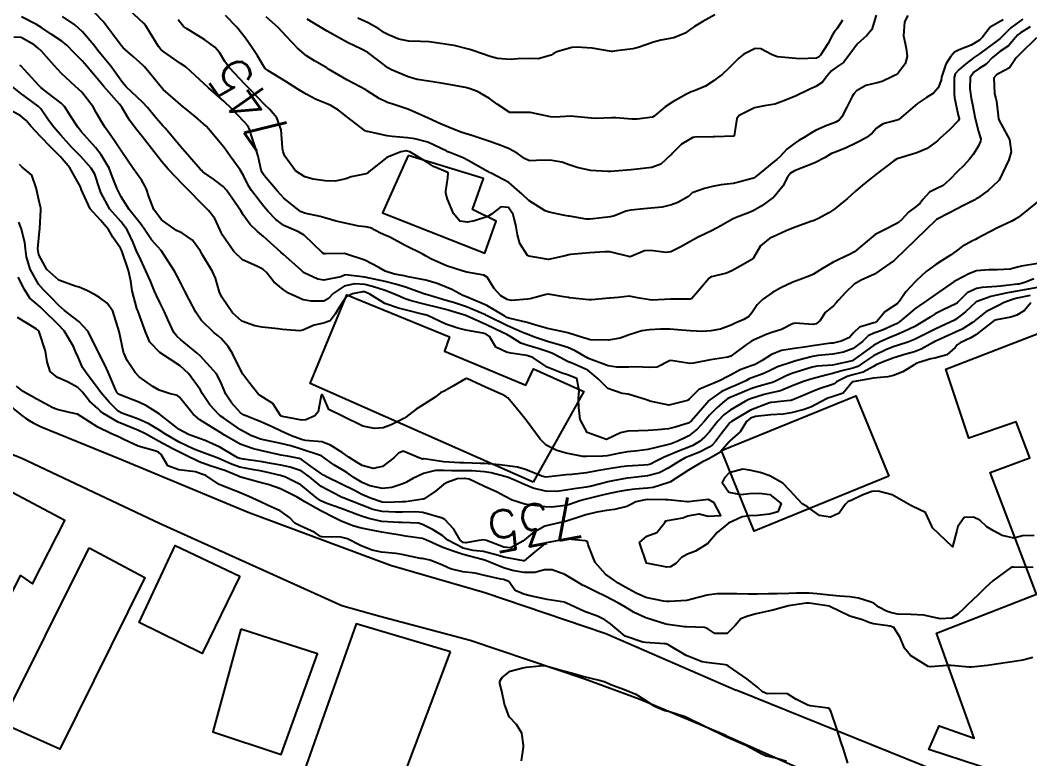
# Model space of a CAD drawing. Header units: metres. Extents: x 318500 to 325275, y 7408834 to 7428799.
# Drawn here: x 323773.1 to 323872.1, y 7420690.7 to 7420763.1 of the extents above; entities that cross this region are included whole.
import ezdxf
from ezdxf.enums import TextEntityAlignment as Align

# ---------------------------------------------------------------- set-up
doc = ezdxf.new("R2010")
doc.units = ezdxf.units.M
doc.header["$MEASUREMENT"] = 0
for name, color, linetype in [('Cotas', 45, 'Continuous'), ('Curvas de Nivel 1m', 11, 'Continuous'), ('Curvas de Nivel 5m', 15, 'Continuous'), ('Edificações', 30, 'Continuous'), ('Vias Primárias', 230, 'Continuous'), ('Vias Secundárias', 230, 'Continuous')]:
    doc.layers.add(name, color=color, linetype=linetype)
doc.styles.add('Style-STANDARD', font='STANDARD.shx')

msp = doc.modelspace()

# ---------------------------------------------------------------- linework, layer by layer
at = {"layer": 'Curvas de Nivel 1m', "flags": 128}
for points, elevation in [([(323872.159, 7420762.443), (323871.217, 7420761.84), (323870.947, 7420761.66), (323870.718, 7420761.395), (323870.028, 7420760.575), (323869.196, 7420760.005), (323868.459, 7420759.421), (323867.832, 7420758.779), (323867.174, 7420758.344), (323866.632, 7420757.984), (323866.287, 7420757.453), (323866.241, 7420756.356), (323866.377, 7420755.451), (323866.489, 7420754.815), (323866.764, 7420753.445), (323867.091, 7420752.182), (323867.306, 7420751.437), (323867.303, 7420751.211), (323867.069, 7420750.694), (323866.579, 7420749.925), (323866.207, 7420749.448), (323865.647, 7420748.851), (323865.038, 7420748.246), (323864.283, 7420747.471), (323863.612, 7420746.89), (323863.016, 7420746.589), (323862.285, 7420746.226), (323861.644, 7420745.51), (323861.361, 7420745.148), (323860.989, 7420744.812), (323860.237, 7420744.272), (323859.567, 7420743.534), (323859.247, 7420743.258), (323858.965, 7420743.088), (323858.006, 7420742.6), (323856.955, 7420742.075), (323856.377, 7420741.579), (323854.932, 7420740.387), (323854.427, 7420740.106), (323853.387, 7420739.615), (323853.068, 7420739.468), (323852.917, 7420739.396), (323851.797, 7420738.747), (323850.898, 7420738.185), (323850.537, 7420738.014), (323849.592, 7420737.669), (323848.887, 7420737.395), (323847.717, 7420736.857), (323846.877, 7420736.389), (323845.9, 7420735.715), (323845.39, 7420735.194), (323844.85, 7420734.38), (323844.555, 7420734.024), (323844.059, 7420733.742), (323843.214, 7420733.375), (323842.831, 7420733.186), (323841.795, 7420732.8), (323840.823, 7420732.622), (323840.039, 7420732.574), (323838.822, 7420732.616), (323837.96, 7420732.685), (323836.824, 7420732.784), (323835.883, 7420732.791), (323834.823, 7420732.726), (323834.075, 7420732.618), (323832.815, 7420732.229), (323832.574, 7420732.133), (323831.943, 7420731.903), (323830.808, 7420731.714), (323828.995, 7420731.751), (323828.809, 7420731.802), (323828.706, 7420731.838), (323828.35, 7420731.947), (323826.817, 7420732.429), (323826.223, 7420732.575), (323824.823, 7420732.863), (323823.66, 7420733.179), (323822.831, 7420733.433), (323821.01, 7420733.875), (323820.838, 7420733.939), (323820.632, 7420734.053), (323818.855, 7420735.11), (323817.082, 7420735.882), (323816.868, 7420735.954), (323816.496, 7420736.106), (323815.425, 7420736.671), (323814.878, 7420736.913), (323814.003, 7420737.265), (323812.884, 7420737.603), (323811.14, 7420737.925), (323810.888, 7420737.995), (323810.739, 7420738.033), (323809.81, 7420738.196), (323808.894, 7420738.487), (323808.278, 7420738.841), (323806.91, 7420739.562), (323804.984, 7420740.194), (323804.919, 7420740.202), (323803.041, 7420740.166), (323802.918, 7420740.187), (323802.741, 7420740.293), (323800.945, 7420741.995), (323800.396, 7420742.326), (323798.956, 7420742.966), (323798.153, 7420743.543), (323797.366, 7420744.364), (323796.977, 7420744.832), (323795.772, 7420746.388), (323795.474, 7420746.86), (323795.014, 7420747.798), (323794.665, 7420748.404), (323793.699, 7420749.755), (323793.225, 7420750.418), (323793.053, 7420750.647), (323791.566, 7420752.443), (323791.333, 7420752.697), (323791.085, 7420752.933), (323790.265, 7420753.636), (323789.197, 7420754.479), (323789.101, 7420754.56), (323788.589, 7420755.004), (323787.127, 7420756.298), (323786.932, 7420756.503), (323785.917, 7420757.75), (323785.271, 7420758.528), (323785.216, 7420758.585), (323785.161, 7420758.637), (323784.162, 7420759.537), (323783.178, 7420760.379), (323783.009, 7420760.562), (323782.495, 7420761.263), (323781.533, 7420762.577), (323781.216, 7420762.949), (323779.649, 7420764.604)], 743), ([(323871.442, 7420763.182), (323871.235, 7420763.04), (323870.275, 7420762.348), (323869.344, 7420761.409), (323869.278, 7420761.341), (323869.209, 7420761.287), (323868.696, 7420760.908), (323867.194, 7420759.793), (323866.703, 7420759.447), (323865.843, 7420758.797), (323865.171, 7420758.22), (323864.806, 7420757.833), (323864.704, 7420757.475), (323864.714, 7420755.897), (323864.745, 7420755.474), (323865.113, 7420753.779), (323865.175, 7420753.534), (323865.191, 7420753.469), (323865.193, 7420753.385), (323865.106, 7420753.227), (323864.248, 7420752.323), (323863.291, 7420751.488), (323863.187, 7420751.38), (323863.077, 7420751.259), (323862.054, 7420750.516), (323861.058, 7420750.079), (323860.635, 7420749.945), (323859.216, 7420749.538), (323859.089, 7420749.5), (323859.049, 7420749.474), (323858.795, 7420749.291), (323857.034, 7420747.971), (323856.517, 7420747.578), (323855.698, 7420746.912), (323855.01, 7420746.276), (323854.65, 7420745.959), (323854.232, 7420745.608), (323853.562, 7420745.043), (323852.985, 7420744.591), (323852.396, 7420744.212), (323851.388, 7420743.644), (323850.968, 7420743.455), (323850.66, 7420743.347), (323848.961, 7420742.741), (323848.224, 7420742.42), (323846.952, 7420741.852), (323846.632, 7420741.705), (323845.707, 7420740.95), (323844.979, 7420739.729), (323844.955, 7420739.694), (323844.919, 7420739.66), (323843.698, 7420738.958), (323842.901, 7420738.509), (323842.373, 7420738.29), (323840.892, 7420737.927), (323840.792, 7420737.881), (323840.677, 7420737.783), (323839.583, 7420736.505), (323838.983, 7420735.808), (323838.921, 7420735.758), (323838.869, 7420735.747), (323836.962, 7420735.746), (323836.869, 7420735.743), (323835.081, 7420735.643), (323834.867, 7420735.656), (323833.638, 7420735.878), (323832.993, 7420736.01), (323832.871, 7420736.015), (323831.749, 7420735.907), (323830.963, 7420735.824), (323830.868, 7420735.818), (323829.138, 7420735.665), (323828.866, 7420735.668), (323826.963, 7420735.875), (323826.869, 7420735.888), (323826.424, 7420735.977), (323825.077, 7420736.202), (323824.872, 7420736.212), (323824.68, 7420736.193), (323823.956, 7420736.009), (323823.117, 7420735.767), (323822.866, 7420735.731), (323821.294, 7420735.613), (323820.865, 7420735.704), (323820.222, 7420736.06), (323819.597, 7420736.789), (323818.888, 7420737.894), (323818.579, 7420738.083), (323816.894, 7420738.385), (323816.532, 7420738.469), (323814.903, 7420739.016), (323813.361, 7420739.705), (323812.917, 7420739.941), (323812.506, 7420740.164), (323810.932, 7420740.975), (323809.338, 7420741.81), (323808.947, 7420741.986), (323808.44, 7420742.218), (323807.457, 7420742.735), (323806.956, 7420742.833), (323806.302, 7420742.901), (323804.959, 7420743.193), (323804.072, 7420743.385), (323802.964, 7420743.703), (323802.505, 7420743.836), (323800.968, 7420744.167), (323800.59, 7420744.324), (323798.989, 7420745.618), (323798.294, 7420746.351), (323797.022, 7420747.87), (323796.813, 7420748.159), (323796.732, 7420748.374), (323796.429, 7420749.767), (323796.24, 7420750.382), (323795.819, 7420751.639), (323795.587, 7420752.392), (323795.408, 7420752.72), (323795.087, 7420753.092), (323793.829, 7420754.413), (323793.11, 7420755.103), (323791.552, 7420756.444), (323791.136, 7420756.829), (323789.372, 7420758.477), (323789.248, 7420758.566), (323789.161, 7420758.611), (323788.814, 7420758.833), (323787.175, 7420759.984), (323786.89, 7420760.217), (323786.657, 7420760.508), (323785.781, 7420761.942), (323785.414, 7420762.527), (323785.214, 7420762.764), (323783.281, 7420764.559)], 744), ([(323873, 7420745.36), (323870.984, 7420743.753), (323870.761, 7420743.604), (323870.349, 7420743.389), (323868.963, 7420742.717), (323867.504, 7420741.98), (323866.952, 7420741.685), (323866.797, 7420741.597), (323866.499, 7420741.445), (323865.503, 7420740.893), (323864.935, 7420740.485), (323864.353, 7420740.045), (323863.465, 7420739.482), (323862.915, 7420739.133), (323861.975, 7420738.433), (323860.963, 7420737.519), (323860.889, 7420737.45), (323859.957, 7420736.452), (323859.343, 7420735.535), (323859.123, 7420735.281), (323858.864, 7420735.11), (323857.9, 7420734.508), (323857.143, 7420733.565), (323856.968, 7420733.438), (323856.837, 7420733.403), (323855.434, 7420732.988), (323854.822, 7420732.421), (323854.447, 7420731.972), (323853.611, 7420731.612), (323852.966, 7420731.461), (323852.808, 7420731.435), (323852.592, 7420731.408), (323850.805, 7420731.171), (323850.212, 7420731.067), (323848.802, 7420730.867), (323847.775, 7420730.716), (323846.796, 7420730.311), (323845.873, 7420729.714), (323845.177, 7420729.331), (323844.782, 7420729.192), (323843.717, 7420728.805), (323842.768, 7420728.301), (323842.423, 7420728.106), (323841.768, 7420727.77), (323841.073, 7420727.459), (323840.753, 7420727.342), (323839.662, 7420726.88), (323838.732, 7420725.962), (323838.663, 7420725.879), (323838.545, 7420725.813), (323836.725, 7420725.34), (323834.836, 7420725.752), (323834.729, 7420725.789), (323834.675, 7420725.806), (323834.533, 7420725.863), (323832.738, 7420726.416), (323832.143, 7420726.495), (323830.746, 7420726.966), (323829.799, 7420727.93), (323828.773, 7420728.778), (323827.302, 7420729.442), (323826.785, 7420729.639), (323826.134, 7420729.98), (323825.244, 7420730.443), (323824.796, 7420730.6), (323823.913, 7420730.894), (323822.802, 7420731.226), (323822.202, 7420731.427), (323821.231, 7420732.044), (323820.813, 7420732.283), (323820.39, 7420732.482), (323818.827, 7420733.214), (323816.883, 7420734.1), (323816.84, 7420734.119), (323816.814, 7420734.127), (323814.849, 7420734.72), (323814.06, 7420734.934), (323812.856, 7420735.227), (323811.451, 7420735.585), (323810.864, 7420735.774), (323809.869, 7420736.195), (323809.162, 7420736.494), (323808.874, 7420736.592), (323807.637, 7420736.988), (323806.879, 7420737.162), (323805.897, 7420737.233), (323804.877, 7420737.005), (323803.791, 7420736.276), (323803.345, 7420735.801), (323802.859, 7420735.525), (323801.637, 7420735.53), (323800.861, 7420735.684), (323799.415, 7420736.335), (323798.873, 7420736.668), (323797.957, 7420737.43), (323797.251, 7420738.365), (323796.895, 7420738.689), (323796.298, 7420738.98), (323794.908, 7420739.602), (323794.045, 7420740.409), (323792.944, 7420742.007), (323792.797, 7420742.272), (323792.732, 7420742.423), (323792.178, 7420743.652), (323791.575, 7420744.441), (323790.978, 7420745.012), (323789.53, 7420746.472), (323789.265, 7420746.738), (323789.005, 7420747), (323787.595, 7420748.494), (323787.03, 7420749.159), (323785.962, 7420750.516), (323785.067, 7420751.679), (323784.367, 7420752.541), (323783.812, 7420753.274), (323783.099, 7420754.507), (323783.063, 7420754.56), (323782.813, 7420754.855), (323781.291, 7420756.578), (323781.133, 7420756.77), (323779.582, 7420758.604), (323779.391, 7420758.835), (323779.165, 7420759.085), (323778.409, 7420759.859), (323777.671, 7420760.633), (323777.186, 7420761.031), (323776.124, 7420761.723), (323775.205, 7420762.326), (323774.694, 7420762.668), (323773.221, 7420763.427)], 741), ([(323872.797, 7420761.366), (323871.194, 7420759.786), (323870.982, 7420759.603), (323870.777, 7420759.394), (323870.15, 7420758.426), (323869.167, 7420757.905), (323868.865, 7420757.714), (323868.613, 7420757.418), (323868.651, 7420755.904), (323868.786, 7420755.415), (323868.849, 7420755.136), (323869.058, 7420753.411), (323869.107, 7420753.24), (323870.141, 7420751.399), (323870.29, 7420750.169), (323870.059, 7420749.4), (323869.732, 7420748.715), (323869.12, 7420747.409), (323869.084, 7420747.354), (323869.028, 7420747.298), (323868.052, 7420746.387), (323867.003, 7420745.639), (323866.877, 7420745.566), (323866.658, 7420745.443), (323865.564, 7420744.882), (323864.987, 7420744.587), (323864.259, 7420744.193), (323862.971, 7420743.543), (323862.941, 7420743.52), (323862.913, 7420743.491), (323860.951, 7420741.577), (323860.918, 7420741.553), (323860.88, 7420741.521), (323859.896, 7420740.57), (323858.921, 7420739.615), (323858.835, 7420739.541), (323856.899, 7420738.197), (323855.573, 7420737.59), (323854.886, 7420737.22), (323854.063, 7420736.424), (323853.322, 7420735.615), (323853.119, 7420735.364), (323852.862, 7420735.098), (323852.066, 7420734.417), (323851.57, 7420733.639), (323851.157, 7420733.324), (323850.834, 7420733.264), (323849.122, 7420733.39), (323848.835, 7420733.321), (323847.758, 7420732.758), (323846.822, 7420732.479), (323846.256, 7420732.271), (323845.025, 7420731.727), (323844.809, 7420731.618), (323844.35, 7420731.281), (323842.794, 7420730.152), (323842.517, 7420730.039), (323840.79, 7420729.78), (323839.142, 7420729.447), (323838.784, 7420729.425), (323836.916, 7420729.71), (323836.788, 7420729.686), (323835.56, 7420729.07), (323834.778, 7420729.043), (323833.56, 7420729.097), (323832.778, 7420729.079), (323831.615, 7420729.07), (323830.779, 7420729.198), (323828.82, 7420729.91), (323828.79, 7420729.926), (323828.769, 7420729.94), (323827.514, 7420730.676), (323826.8, 7420730.988), (323826.058, 7420731.237), (323824.806, 7420731.576), (323823.523, 7420732.013), (323822.814, 7420732.302), (323822.374, 7420732.469), (323820.826, 7420733.141), (323818.958, 7420734.078), (323818.841, 7420734.138), (323818.73, 7420734.193), (323816.853, 7420734.975), (323815.582, 7420735.396), (323814.862, 7420735.607), (323813.029, 7420736.158), (323812.914, 7420736.202), (323812.871, 7420736.215), (323812.795, 7420736.237), (323810.877, 7420736.9), (323809.903, 7420737.218), (323808.883, 7420737.466), (323808.275, 7420737.61), (323806.886, 7420737.889), (323805.027, 7420738.12), (323804.888, 7420738.088), (323804.535, 7420737.914), (323802.883, 7420737.59), (323802.279, 7420737.694), (323800.951, 7420738.319), (323800.891, 7420738.362), (323800.615, 7420738.602), (323798.917, 7420740.118), (323798.66, 7420740.344), (323796.942, 7420741.863), (323796.35, 7420742.379), (323795.638, 7420743.071), (323794.966, 7420743.997), (323794.716, 7420744.403), (323794.145, 7420745.246), (323793.318, 7420746.417), (323793.004, 7420746.775), (323792.066, 7420747.49), (323791.018, 7420748.234), (323790.901, 7420748.334), (323790.788, 7420748.453), (323789.049, 7420750.442), (323789.017, 7420750.48), (323788.828, 7420750.707), (323787.309, 7420752.498), (323787.082, 7420752.738), (323786.246, 7420753.667), (323785.562, 7420754.523), (323785.107, 7420755.02), (323783.489, 7420756.555), (323783.136, 7420756.961), (323781.966, 7420758.572), (323781.17, 7420759.572), (323780.708, 7420760.119), (323780.333, 7420760.593), (323779.2, 7420761.946), (323778.441, 7420762.622), (323777.222, 7420763.442)], 742), ([(323860.163, 7420763.536), (323859.843, 7420762.928), (323859.75, 7420761.542), (323859.995, 7420760.335), (323860.085, 7420759.537), (323859.905, 7420758.813), (323859.165, 7420757.872), (323858.977, 7420757.738), (323858.645, 7420757.555), (323857.644, 7420757.074), (323857.151, 7420756.941), (323856.051, 7420756.682), (323855.138, 7420756.162), (323854.87, 7420755.866), (323854.711, 7420755.604), (323854.178, 7420754.551), (323853.689, 7420753.614), (323853.425, 7420753.297), (323853.102, 7420753.1), (323852.045, 7420752.686), (323851.089, 7420752.258), (323850.701, 7420752.041), (323850.09, 7420751.665), (323849.471, 7420751.277), (323849.07, 7420751.035), (323848.293, 7420750.456), (323847.611, 7420749.694), (323847.315, 7420749.429), (323847.045, 7420749.217), (323845.224, 7420747.727), (323845.12, 7420747.638), (323845.028, 7420747.586), (323843.565, 7420747.208), (323843.02, 7420747.079), (323841.855, 7420746.934), (323841.015, 7420746.778), (323840.213, 7420746.591), (323839.005, 7420746.171), (323838.827, 7420745.989), (323838.644, 7420745.815), (323837.603, 7420745.219), (323836.987, 7420744.978), (323836.064, 7420744.769), (323834.982, 7420744.656), (323834.261, 7420744.591), (323832.978, 7420744.451), (323832.513, 7420744.361), (323831.376, 7420743.914), (323830.969, 7420743.808), (323829.29, 7420743.613), (323828.966, 7420743.579), (323828.612, 7420743.591), (323826.969, 7420743.864), (323826.875, 7420743.877), (323826.345, 7420743.979), (323824.974, 7420744.261), (323824.58, 7420744.4), (323822.991, 7420745.403), (323822.338, 7420746.03), (323821.017, 7420747.16), (323819.292, 7420748.076), (323819.118, 7420748.166), (323819.031, 7420748.216), (323818.772, 7420748.344), (323817.042, 7420749.329), (323816.528, 7420749.591), (323815.226, 7420750.127), (323815.051, 7420750.194), (323814.929, 7420750.254), (323813.064, 7420751.115), (323811.796, 7420751.446), (323811.071, 7420751.553), (323809.584, 7420751.69), (323809.073, 7420751.75), (323807.158, 7420752.16), (323807.079, 7420752.179), (323806.936, 7420752.241), (323805.101, 7420753.64), (323804.299, 7420754.272), (323803.565, 7420754.733), (323803.116, 7420754.927), (323802.123, 7420755.308), (323801.125, 7420755.829), (323800.335, 7420756.328), (323799.141, 7420757.077), (323797.383, 7420758.14), (323797.159, 7420758.286), (323797.081, 7420758.371), (323796.376, 7420759.586), (323795.846, 7420760.39), (323795.194, 7420761.316), (323794.334, 7420762.409), (323793.227, 7420763.545)], 746), ([(323857.058, 7420763.573), (323856.621, 7420762.177), (323856.148, 7420761.586), (323855.201, 7420760.736), (323854.36, 7420759.608), (323853.841, 7420758.952), (323853.173, 7420758.486), (323852.66, 7420758.136), (323852.236, 7420757.634), (323851.79, 7420757.001), (323851.144, 7420756.574), (323850.495, 7420756.305), (323849.207, 7420755.679), (323849.13, 7420755.642), (323847.744, 7420755.074), (323847.122, 7420754.862), (323846.104, 7420754.699), (323845.118, 7420754.483), (323843.619, 7420753.752), (323843.401, 7420753.46), (323843.129, 7420751.759), (323843.108, 7420751.731), (323843.079, 7420751.724), (323841.213, 7420751.644), (323841.078, 7420751.64), (323839.274, 7420751.61), (323839.076, 7420751.573), (323837.954, 7420750.939), (323837.053, 7420750.029), (323836.963, 7420749.929), (323836.875, 7420749.842), (323835.933, 7420748.959), (323835.038, 7420748.631), (323833.623, 7420748.469), (323833.035, 7420748.425), (323831.412, 7420748.293), (323831.033, 7420748.255), (323830.72, 7420748.237), (323829.034, 7420748.348), (323827.715, 7420748.638), (323827.039, 7420748.879), (323826.218, 7420749.159), (323825.044, 7420749.359), (323823.736, 7420749.32), (323823.043, 7420749.31), (323822.543, 7420749.525), (323821.831, 7420750.038), (323821.057, 7420750.485), (323820.339, 7420750.783), (323819.067, 7420751.241), (323817.397, 7420751.775), (323817.076, 7420751.866), (323816.305, 7420752.112), (323815.087, 7420752.582), (323814.307, 7420752.927), (323813.1, 7420753.491), (323811.566, 7420754.175), (323811.112, 7420754.357), (323809.738, 7420754.822), (323809.118, 7420755.029), (323808.301, 7420755.401), (323807.129, 7420756.155), (323806.993, 7420756.241), (323805.145, 7420757.242), (323803.346, 7420758.287), (323803.236, 7420758.364), (323803.161, 7420758.417), (323801.962, 7420759.102), (323801.173, 7420759.604), (323800.293, 7420760.329), (323799.197, 7420761.492), (323798.405, 7420762.352), (323797.226, 7420763.412)], 747), ([(323841.238, 7420763.617), (323840.065, 7420762.96), (323839.22, 7420762.452), (323838.827, 7420762.205), (323838.309, 7420761.824), (323837.205, 7420761.34), (323835.935, 7420761.12), (323835.201, 7420760.935), (323833.714, 7420760.401), (323833.194, 7420760.289), (323831.317, 7420760.043), (323831.191, 7420760.017), (323831.091, 7420760.021), (323829.194, 7420760.336), (323827.659, 7420760.427), (323827.195, 7420760.422), (323825.719, 7420759.992), (323825.384, 7420759.8), (323825.185, 7420759.667), (323823.91, 7420759.282), (323823.179, 7420759.319), (323821.919, 7420759.299), (323821.178, 7420759.246), (323819.921, 7420759.327), (323819.181, 7420759.513), (323817.496, 7420760.097), (323817.191, 7420760.2), (323815.664, 7420760.592), (323815.195, 7420760.659), (323813.902, 7420760.855), (323813.198, 7420760.966), (323812.358, 7420761.009), (323811.199, 7420761.031), (323810.232, 7420761.226), (323809.204, 7420761.638), (323808.834, 7420761.843), (323808.265, 7420762.224), (323807.219, 7420762.833), (323806.194, 7420763.281)], 749), ([(323853.751, 7420763.103), (323853.22, 7420762.282), (323852.949, 7420761.898), (323852.774, 7420761.634), (323852.324, 7420760.761), (323851.581, 7420759.644), (323851.388, 7420759.446), (323851.186, 7420759.353), (323849.549, 7420759.31), (323849.184, 7420759.313), (323847.384, 7420759.501), (323847.188, 7420759.547), (323846.801, 7420759.706), (323845.75, 7420760.277), (323845.196, 7420760.317), (323844.071, 7420759.747), (323843.58, 7420759.358), (323843.178, 7420758.982), (323842.58, 7420758.355), (323841.937, 7420757.772), (323841.494, 7420757.438), (323841.151, 7420757.163), (323840.327, 7420756.607), (323839.135, 7420756.139), (323838.897, 7420756.05), (323838.458, 7420755.82), (323837.122, 7420755.076), (323836.366, 7420754.599), (323835.49, 7420753.856), (323835.288, 7420753.678), (323835.106, 7420753.573), (323833.606, 7420753.379), (323833.102, 7420753.372), (323831.51, 7420753.508), (323831.104, 7420753.518), (323829.593, 7420753.445), (323829.103, 7420753.464), (323827.416, 7420753.654), (323827.105, 7420753.662), (323825.529, 7420753.568), (323825.104, 7420753.596), (323823.291, 7420754.018), (323823.11, 7420754.044), (323821.11, 7420754.05), (323819.886, 7420754.836), (323819.123, 7420755.421), (323817.953, 7420756.092), (323817.134, 7420756.388), (323816.754, 7420756.488), (323815.14, 7420756.784), (323814.386, 7420756.897), (323813.144, 7420757.098), (323812.044, 7420757.273), (323811.15, 7420757.517), (323809.52, 7420758.205), (323809.163, 7420758.416), (323808.393, 7420759), (323807.185, 7420759.903), (323806.563, 7420760.246), (323805.196, 7420760.899), (323804.308, 7420761.385), (323803.206, 7420762.017), (323802.717, 7420762.297), (323801.223, 7420763.195)], 748), ([(323872.528, 7420737.739), (323871.633, 7420737.373), (323871.06, 7420737.216), (323870.897, 7420737.193), (323869.287, 7420737.012), (323868.893, 7420736.975), (323867.454, 7420736.869), (323866.89, 7420736.767), (323865.991, 7420736.342), (323865.094, 7420735.458), (323864.985, 7420735.342), (323864.867, 7420735.267), (323863.633, 7420734.704), (323862.852, 7420734.285), (323862.365, 7420733.979), (323861.615, 7420733.508), (323860.835, 7420733.065), (323859.81, 7420732.55), (323858.819, 7420732.148), (323858.389, 7420731.974), (323857.461, 7420731.56), (323856.806, 7420731.202), (323855.381, 7420730.177), (323854.792, 7420729.751), (323854.692, 7420729.7), (323854.289, 7420729.605), (323853.08, 7420729.323), (323852.785, 7420729.276), (323851.27, 7420729.156), (323850.781, 7420729.067), (323849.715, 7420728.727), (323848.771, 7420728.432), (323848.225, 7420728.229), (323847.169, 7420727.696), (323846.89, 7420727.567), (323846.757, 7420727.524), (323845.341, 7420727.132), (323844.748, 7420726.929), (323843.907, 7420726.578), (323842.735, 7420726.092), (323842.512, 7420725.984), (323842.205, 7420725.765), (323841.419, 7420725.077), (323840.716, 7420724.357), (323840.227, 7420723.787), (323839.503, 7420722.993), (323838.688, 7420722.352), (323838.341, 7420722.159), (323837.602, 7420721.826), (323836.953, 7420721.559), (323836.675, 7420721.478), (323835.351, 7420721.172), (323834.667, 7420720.987), (323833.686, 7420720.854), (323832.663, 7420720.784), (323831.909, 7420720.653), (323830.657, 7420720.389), (323830.239, 7420720.341), (323828.655, 7420720.303), (323828.274, 7420720.327), (323826.66, 7420720.63), (323825.735, 7420720.913), (323824.671, 7420721.412), (323824.088, 7420722.006), (323822.708, 7420723.865), (323822.591, 7420724.022), (323821.755, 7420725.07), (323820.91, 7420726.047), (323820.732, 7420726.2), (323820.429, 7420726.36), (323818.745, 7420727.097), (323816.914, 7420727.942), (323816.757, 7420727.93), (323815.609, 7420727.255), (323814.74, 7420726.765), (323814.329, 7420726.543), (323813.799, 7420726.144), (323812.723, 7420725.439), (323811.919, 7420724.967), (323810.933, 7420724.178), (323810.804, 7420724.083), (323810.708, 7420724.032), (323809.471, 7420723.426), (323808.694, 7420723.13), (323807.852, 7420723.059), (323806.696, 7420723.275), (323804.71, 7420724.26), (323803.369, 7420724.933), (323802.788, 7420726.289), (323802.731, 7420726.361), (323802.655, 7420726.366), (323802.602, 7420726.291), (323802.328, 7420724.679), (323802, 7420724.297), (323801.095, 7420723.916), (323800.704, 7420723.888), (323798.824, 7420724.223), (323798.709, 7420724.268), (323798.626, 7420724.341), (323797.877, 7420725.508), (323796.729, 7420726.241), (323796.508, 7420726.372), (323795.526, 7420727.604), (323794.926, 7420728.388), (323794.764, 7420728.662), (323793.921, 7420730.403), (323793.491, 7420731.104), (323792.805, 7420731.894), (323792.518, 7420732.135), (323792.103, 7420732.431), (323790.829, 7420733.691), (323790.322, 7420734.455), (323789.682, 7420735.637), (323789.263, 7420736.466), (323788.878, 7420737.254), (323788.462, 7420738.053), (323788.208, 7420738.48), (323786.92, 7420740.5), (323785.954, 7420741.538), (323785.314, 7420742.524), (323784.948, 7420743.041), (323783.784, 7420744.542), (323782.988, 7420745.763), (323782.585, 7420746.556), (323782.151, 7420747.703), (323781.806, 7420748.568), (323781.039, 7420749.878), (323780.477, 7420750.589), (323779.074, 7420752.182), (323778.734, 7420752.613), (323778.06, 7420753.651), (323777.441, 7420754.627), (323777.105, 7420754.935), (323775.88, 7420755.887), (323775.128, 7420756.5), (323774.956, 7420756.663), (323773.159, 7420758.613), (323773.05, 7420758.691)], 739), ([(323872.893, 7420736.892), (323871.607, 7420736.655), (323870.887, 7420736.525), (323869.925, 7420736.353), (323868.881, 7420736.131), (323868.306, 7420735.991), (323866.87, 7420735.467), (323866.853, 7420735.458), (323866.833, 7420735.44), (323865.813, 7420734.493), (323864.844, 7420733.748), (323864.667, 7420733.639), (323864.314, 7420733.468), (323862.833, 7420732.782), (323861.391, 7420732.077), (323860.823, 7420731.785), (323860.64, 7420731.703), (323860.149, 7420731.527), (323859.146, 7420731.197), (323858.805, 7420731.087), (323858.062, 7420730.811), (323856.796, 7420730.196), (323855.913, 7420729.583), (323855.241, 7420729.135), (323854.781, 7420728.986), (323853.672, 7420728.716), (323852.772, 7420728.435), (323852.127, 7420728.272), (323850.764, 7420727.941), (323850.545, 7420727.872), (323849.917, 7420727.663), (323849.08, 7420727.35), (323848.753, 7420727.197), (323847.682, 7420726.755), (323846.743, 7420726.539), (323846.067, 7420726.383), (323844.733, 7420725.956), (323844.569, 7420725.896), (323844.24, 7420725.737), (323842.721, 7420724.869), (323842.098, 7420724.384), (323841.52, 7420723.772), (323841.158, 7420723.321), (323840.694, 7420722.736), (323840.245, 7420722.229), (323839.725, 7420721.794), (323839.084, 7420721.394), (323838.671, 7420721.225), (323837.652, 7420720.839), (323836.659, 7420720.414), (323836.256, 7420720.244), (323835.484, 7420719.852), (323834.934, 7420719.57), (323834.646, 7420719.486), (323834.225, 7420719.446), (323832.645, 7420719.367), (323832.03, 7420719.285), (323830.641, 7420719.061), (323829.661, 7420718.909), (323828.638, 7420718.713), (323827.215, 7420718.54), (323826.635, 7420718.499), (323824.951, 7420718.313), (323824.633, 7420718.301), (323824.242, 7420718.396), (323822.64, 7420719.031), (323821.869, 7420719.258), (323820.644, 7420719.438), (323820.093, 7420719.504), (323818.645, 7420719.617), (323818.199, 7420719.638), (323816.646, 7420719.684), (323816.228, 7420719.689), (323814.647, 7420719.801), (323812.716, 7420720.083), (323812.649, 7420720.079), (323812.558, 7420720.06), (323812.306, 7420720.155), (323810.66, 7420720.836), (323810.197, 7420720.647), (323809.746, 7420720.194), (323808.641, 7420719.345), (323807.718, 7420719.141), (323806.642, 7420719.445), (323806.13, 7420719.723), (323805.326, 7420720.25), (323804.657, 7420720.699), (323803.522, 7420721.422), (323802.672, 7420721.746), (323801.084, 7420721.896), (323800.675, 7420721.979), (323799.715, 7420722.324), (323798.687, 7420722.798), (323797.813, 7420723.234), (323796.7, 7420723.716), (323795.007, 7420724.387), (323794.712, 7420724.582), (323793.845, 7420725.527), (323793.252, 7420726.412), (323792.748, 7420727.65), (323792.341, 7420728.426), (323790.786, 7420730.153), (323790.456, 7420730.453), (323788.803, 7420731.783), (323788.44, 7420732.109), (323788.169, 7420732.48), (323787.572, 7420733.746), (323787.25, 7420734.494), (323786.852, 7420735.275), (323786.459, 7420736.101), (323786.278, 7420736.509), (323785.859, 7420737.499), (323785.423, 7420738.522), (323784.906, 7420739.583), (323784.476, 7420740.534), (323784.17, 7420741.295), (323783.582, 7420742.544), (323782.952, 7420743.362), (323781.89, 7420744.566), (323780.994, 7420746.19), (323780.854, 7420746.582), (323780.401, 7420747.976), (323780.063, 7420748.594), (323779.037, 7420749.736), (323778.158, 7420750.619), (323777.068, 7420751.797), (323776.36, 7420752.641), (323775.814, 7420753.376), (323775.097, 7420754.38), (323774.976, 7420754.539), (323774.84, 7420754.664), (323773.118, 7420755.921), (323772.123, 7420756.7)], 738), ([(323872.146, 7420736.103), (323870.877, 7420735.828), (323870.516, 7420735.745), (323869.608, 7420735.399), (323869.128, 7420735.145), (323868.864, 7420735.028), (323867.799, 7420734.483), (323866.844, 7420733.719), (323866.698, 7420733.586), (323866.512, 7420733.443), (323865.485, 7420732.802), (323864.83, 7420732.484), (323863.025, 7420731.69), (323862.821, 7420731.593), (323862.635, 7420731.493), (323861.482, 7420730.838), (323860.806, 7420730.586), (323859.978, 7420730.348), (323858.794, 7420729.989), (323857.673, 7420729.557), (323857.062, 7420729.29), (323856.783, 7420729.135), (323855.771, 7420728.589), (323854.771, 7420728.302), (323854.216, 7420728.158), (323853.179, 7420727.616), (323852.932, 7420727.445), (323852.756, 7420727.367), (323851.448, 7420726.941), (323850.745, 7420726.651), (323850.047, 7420726.354), (323848.732, 7420725.814), (323848.625, 7420725.787), (323847.674, 7420725.691), (323846.82, 7420725.608), (323846.729, 7420725.603), (323846.603, 7420725.577), (323844.721, 7420724.855), (323842.852, 7420723.758), (323842.775, 7420723.693), (323842.708, 7420723.604), (323841.898, 7420722.562), (323841.296, 7420721.774), (323840.997, 7420721.455), (323840.672, 7420721.23), (323839.727, 7420720.731), (323838.657, 7420720.307), (323838.303, 7420720.168), (323837.683, 7420719.825), (323836.643, 7420719.157), (323835.768, 7420718.72), (323834.636, 7420718.422), (323832.976, 7420718.227), (323832.633, 7420718.187), (323831.214, 7420717.911), (323830.735, 7420717.812), (323830.628, 7420717.788), (323829.139, 7420717.418), (323828.621, 7420717.319), (323827.425, 7420717.151), (323826.615, 7420717.003), (323825.73, 7420716.866), (323824.614, 7420716.905), (323823.407, 7420717.223), (323822.623, 7420717.528), (323821.52, 7420718.037), (323820.879, 7420718.292), (323820.633, 7420718.366), (323819.282, 7420718.709), (323818.637, 7420718.801), (323817.436, 7420718.89), (323816.638, 7420718.91), (323815.421, 7420718.901), (323814.638, 7420718.943), (323813.823, 7420718.954), (323812.635, 7420718.645), (323811.615, 7420718.165), (323810.992, 7420717.807), (323810.622, 7420717.622), (323809.551, 7420717.261), (323808.615, 7420717.186), (323807.396, 7420717.444), (323806.623, 7420717.772), (323805.815, 7420718.242), (323805.113, 7420718.731), (323804.638, 7420719.023), (323803.863, 7420719.492), (323802.783, 7420720.288), (323802.651, 7420720.367), (323802.536, 7420720.407), (323800.661, 7420721.042), (323799.645, 7420721.346), (323798.668, 7420721.572), (323797.133, 7420721.903), (323796.675, 7420722.025), (323795.7, 7420722.38), (323794.688, 7420722.916), (323793.057, 7420724.062), (323792.708, 7420724.314), (323792.57, 7420724.422), (323791.674, 7420725.39), (323790.983, 7420726.446), (323790.736, 7420726.865), (323789.582, 7420728.462), (323788.771, 7420729.207), (323786.79, 7420730.5), (323785.816, 7420731.53), (323785.383, 7420732.521), (323784.833, 7420734.067), (323784.652, 7420734.532), (323784.542, 7420734.834), (323784.058, 7420736.538), (323783.925, 7420737.489), (323783.709, 7420738.542), (323783.087, 7420740.379), (323783.019, 7420740.549), (323782.922, 7420740.722), (323782.176, 7420741.805), (323781.755, 7420742.568), (323780.954, 7420743.491), (323779.956, 7420744.595), (323779.076, 7420746.532), (323779.054, 7420746.609), (323779.039, 7420746.648), (323779.001, 7420746.75), (323777.963, 7420748.621), (323777.036, 7420749.684), (323776.079, 7420750.645), (323775.065, 7420751.693), (323774.174, 7420752.674), (323773.668, 7420753.263), (323773.091, 7420753.753), (323771.221, 7420754.709)], 737), ([(323872.229, 7420735.366), (323871.612, 7420734.62), (323870.852, 7420734.165), (323870.261, 7420733.977), (323868.845, 7420733.719), (323868.62, 7420733.637), (323868.333, 7420733.418), (323866.828, 7420732.237), (323866.326, 7420731.944), (323865.279, 7420731.455), (323865.006, 7420731.269), (323864.813, 7420731), (323863.982, 7420730.292), (323862.797, 7420729.953), (323862.42, 7420729.872), (323861.229, 7420729.513), (323860.914, 7420729.392), (323860.787, 7420729.301), (323859.684, 7420728.624), (323858.771, 7420728.24), (323858.2, 7420728.117), (323856.766, 7420727.978), (323856.421, 7420727.919), (323854.761, 7420727.634), (323854.735, 7420727.625), (323854.698, 7420727.601), (323853.831, 7420726.528), (323852.738, 7420726.152), (323852.324, 7420726.038), (323851.567, 7420725.637), (323850.725, 7420725.168), (323849.99, 7420724.928), (323848.719, 7420724.584), (323847.948, 7420724.458), (323846.717, 7420724.384), (323845.218, 7420724.225), (323844.713, 7420724.056), (323844.336, 7420723.736), (323843.713, 7420722.727), (323842.681, 7420721.82), (323842.651, 7420721.79), (323842.629, 7420721.761), (323841.718, 7420720.715), (323840.654, 7420720.078), (323840.442, 7420719.994), (323840.019, 7420719.789), (323838.641, 7420718.957), (323836.865, 7420717.836), (323836.717, 7420717.751), (323836.628, 7420717.716), (323835.191, 7420717.285), (323834.62, 7420717.209), (323833.382, 7420717.116), (323832.617, 7420717.008), (323831.684, 7420716.834), (323830.611, 7420716.63), (323830.039, 7420716.495), (323828.603, 7420716.122), (323828.462, 7420716.082), (323827.996, 7420715.949), (323826.958, 7420715.601), (323826.593, 7420715.511), (323825.225, 7420715.356), (323824.591, 7420715.379), (323823.029, 7420715.58), (323822.594, 7420715.65), (323821.362, 7420716.039), (323820.605, 7420716.413), (323819.86, 7420716.809), (323818.62, 7420717.386), (323817.126, 7420718.093), (323816.688, 7420718.157), (323816.631, 7420718.16), (323815.938, 7420718.11), (323814.985, 7420717.764), (323814.621, 7420717.557), (323813.826, 7420716.924), (323812.714, 7420716.149), (323812.627, 7420716.123), (323812.599, 7420716.115), (323810.89, 7420715.882), (323810.595, 7420715.857), (323809.008, 7420715.79), (323808.594, 7420715.836), (323807.444, 7420716.222), (323806.606, 7420716.599), (323805.881, 7420716.971), (323804.62, 7420717.603), (323803.209, 7420718.281), (323802.831, 7420718.486), (323802.633, 7420718.617), (323801.547, 7420719.395), (323800.647, 7420720.056), (323800.467, 7420720.131), (323799.296, 7420720.33), (323798.652, 7420720.443), (323798.527, 7420720.467), (323796.658, 7420720.884), (323795.986, 7420721.051), (323794.667, 7420721.521), (323793.13, 7420722.413), (323792.684, 7420722.713), (323791.989, 7420723.132), (323790.702, 7420723.891), (323790.056, 7420724.457), (323788.727, 7420726.139), (323788.534, 7420726.279), (323787.704, 7420726.485), (323786.735, 7420726.801), (323786.091, 7420727.158), (323784.754, 7420728.119), (323784.356, 7420728.534), (323783.58, 7420729.734), (323783.231, 7420730.546), (323782.81, 7420732.55), (323782.185, 7420734.56), (323781.624, 7420735.344), (323780.853, 7420735.912), (323780.429, 7420736.16), (323779.636, 7420736.598), (323778.864, 7420736.906), (323778.483, 7420736.996), (323776.875, 7420737.604), (323775.687, 7420738.648), (323774.911, 7420740.068), (323774.829, 7420740.661), (323774.934, 7420742.074), (323775.019, 7420742.659), (323775.118, 7420744.508), (323775.103, 7420744.658), (323774.978, 7420745.165), (323774.669, 7420746.665), (323774.229, 7420747.888), (323773.283, 7420748.686), (323773.024, 7420748.925)], 736), ([(323872.441, 7420709.441), (323870.521, 7420709.469), (323870.439, 7420709.464), (323870.248, 7420709.384), (323868.507, 7420708.128), (323867.731, 7420707.422), (323867.118, 7420706.804), (323866.481, 7420706.203), (323866.08, 7420705.84), (323865.677, 7420705.448), (323865.064, 7420704.851), (323864.455, 7420704.476), (323863.362, 7420704.385), (323862.456, 7420704.58), (323861.723, 7420704.765), (323860.46, 7420704.829), (323859.131, 7420704.862), (323858.462, 7420705.003), (323858.054, 7420705.136), (323857.321, 7420705.557), (323856.832, 7420705.921), (323856.478, 7420706.077), (323855.328, 7420706.432), (323854.484, 7420706.547), (323853.472, 7420706.623), (323852.487, 7420706.732), (323851.283, 7420706.844), (323850.489, 7420706.902), (323849.241, 7420706.916), (323848.488, 7420706.877), (323847.335, 7420706.844), (323846.487, 7420706.834), (323845.382, 7420706.821), (323844.486, 7420706.822), (323843.383, 7420706.85), (323842.486, 7420706.858), (323841.413, 7420706.838), (323840.479, 7420706.706), (323838.982, 7420706.31), (323838.474, 7420706.209), (323836.736, 7420706.099), (323836.473, 7420706.093), (323836.193, 7420706.123), (323834.476, 7420706.502), (323833.507, 7420706.901), (323832.486, 7420707.458), (323831.735, 7420707.898), (323830.503, 7420708.788), (323829.501, 7420709.93), (323828.815, 7420711.668), (323828.728, 7420711.938), (323828.551, 7420712.045), (323826.808, 7420712.222), (323826.552, 7420712.196), (323825.418, 7420711.981), (323824.692, 7420711.844), (323824.547, 7420711.765), (323823.587, 7420710.951), (323822.521, 7420710.077), (323822.469, 7420710.073), (323820.526, 7420710.431), (323819.991, 7420710.593), (323818.534, 7420711.004), (323817.531, 7420711.089), (323816.538, 7420711.33), (323815.027, 7420712.123), (323814.769, 7420712.344), (323814.554, 7420712.544), (323813.59, 7420713.11), (323812.565, 7420713.659), (323812.171, 7420713.761), (323810.567, 7420713.845), (323810.238, 7420713.856), (323808.567, 7420713.948), (323807.296, 7420714.223), (323806.574, 7420714.47), (323806.207, 7420714.604), (323804.584, 7420715.202), (323803.17, 7420715.702), (323802.595, 7420715.958), (323802.107, 7420716.295), (323800.618, 7420717.52), (323799.059, 7420718.334), (323798.723, 7420718.431), (323798.631, 7420718.452), (323797.087, 7420718.815), (323796.635, 7420718.9), (323796.019, 7420718.994), (323794.639, 7420719.281), (323793.809, 7420719.57), (323792.647, 7420720.096), (323792.409, 7420720.185), (323791.704, 7420720.434), (323790.656, 7420720.827), (323790.053, 7420721.062), (323788.669, 7420721.713), (323787.354, 7420722.49), (323786.686, 7420722.931), (323785.698, 7420723.512), (323784.702, 7420723.975), (323783.072, 7420724.546), (323782.712, 7420724.745), (323781.804, 7420725.647), (323781.013, 7420726.576), (323780.735, 7420726.932), (323779.48, 7420728.599), (323779.208, 7420729.047), (323778.774, 7420730.04), (323778.529, 7420730.613), (323778.304, 7420731.098), (323777.39, 7420732.624), (323776.82, 7420733.266), (323775.384, 7420734.652), (323775.116, 7420734.929), (323774.845, 7420735.152), (323774.022, 7420735.842), (323773.509, 7420736.68), (323772.878, 7420737.878)], 734), ([(323872.409, 7420700.603), (323871.427, 7420700.347), (323870.402, 7420700.185), (323869.707, 7420700.084), (323868.397, 7420699.878), (323867.989, 7420699.824), (323866.393, 7420699.658), (323866.173, 7420699.663), (323864.396, 7420699.829), (323864.038, 7420699.823), (323862.393, 7420699.686), (323862.153, 7420699.734), (323860.409, 7420700.802), (323859.83, 7420701.526), (323859.394, 7420702.567), (323858.774, 7420703.537), (323858.442, 7420703.672), (323856.78, 7420703.9), (323856.446, 7420703.998), (323855.728, 7420704.303), (323854.456, 7420704.661), (323852.514, 7420705.62), (323852.47, 7420705.63), (323850.474, 7420705.921), (323850.203, 7420705.925), (323848.47, 7420705.68), (323846.92, 7420705.238), (323846.462, 7420705.14), (323845.289, 7420704.886), (323844.454, 7420704.672), (323843.782, 7420704.408), (323843.218, 7420703.748), (323842.432, 7420702.968), (323841.231, 7420702.973), (323840.437, 7420703.487), (323840.216, 7420703.561), (323838.438, 7420703.604), (323838.246, 7420703.62), (323836.626, 7420703.837), (323836.44, 7420703.864), (323836.413, 7420703.867), (323834.449, 7420704.479), (323833.307, 7420705.028), (323832.465, 7420705.533), (323831.831, 7420705.896), (323830.477, 7420706.606), (323829.601, 7420707.043), (323828.487, 7420707.6), (323828.256, 7420707.712), (323827.827, 7420707.95), (323826.501, 7420708.73), (323825.274, 7420709.217), (323824.508, 7420709.206), (323823.568, 7420708.94), (323822.504, 7420708.946), (323821.392, 7420709.151), (323820.51, 7420709.394), (323818.835, 7420710.067), (323818.522, 7420710.172), (323818.391, 7420710.203), (323816.529, 7420710.696), (323815.662, 7420710.985), (323814.539, 7420711.383), (323812.886, 7420712.147), (323812.551, 7420712.277), (323810.887, 7420712.509), (323810.554, 7420712.56), (323809.166, 7420712.811), (323808.557, 7420712.907), (323807.704, 7420713.073), (323806.561, 7420713.293), (323805.802, 7420713.481), (323804.567, 7420713.963), (323804.367, 7420714.062), (323803.975, 7420714.269), (323802.581, 7420714.99), (323801.025, 7420715.874), (323800.597, 7420716.125), (323800.262, 7420716.315), (323798.612, 7420717.138), (323797.424, 7420717.552), (323796.621, 7420717.762), (323794.721, 7420718.297), (323794.629, 7420718.333), (323794.489, 7420718.392), (323793.155, 7420718.932), (323792.637, 7420719.117), (323791.624, 7420719.419), (323790.643, 7420719.777), (323789.235, 7420720.464), (323788.654, 7420720.761), (323788.065, 7420721.073), (323786.67, 7420721.807), (323785.364, 7420722.52), (323784.685, 7420722.868), (323784.148, 7420723.076), (323782.697, 7420723.677), (323781.201, 7420724.573), (323780.935, 7420724.799), (323780.714, 7420725.004), (323779.873, 7420725.745), (323779.186, 7420726.603), (323778.737, 7420727.068), (323777.738, 7420727.627), (323776.751, 7420728.048), (323776.028, 7420728.641), (323775.721, 7420729.597), (323775.57, 7420730.648), (323774.938, 7420732.529), (323774.859, 7420732.659), (323774.811, 7420732.71), (323774.647, 7420732.828), (323772.829, 7420733.939)], 733), ([(323854.267, 7420690.253), (323853.836, 7420691.604), (323853.625, 7420692.272), (323853.198, 7420693.611), (323852.622, 7420695.331), (323852.434, 7420695.619), (323852.34, 7420695.647), (323850.579, 7420695.883), (323850.343, 7420695.932), (323849.187, 7420696.506), (323848.354, 7420697.034), (323846.977, 7420697.071), (323846.354, 7420697.057), (323845.892, 7420697.243), (323845.4, 7420697.714), (323844.372, 7420698.527), (323842.57, 7420699.757), (323842.391, 7420699.851), (323842.264, 7420699.889), (323840.395, 7420700.106), (323839.998, 7420700.184), (323838.405, 7420700.817), (323836.728, 7420701.827), (323836.506, 7420701.924), (323836.412, 7420701.948), (323836.284, 7420701.959), (323834.413, 7420702.082), (323834.167, 7420702.11), (323832.422, 7420702.713), (323831.005, 7420703.904), (323830.446, 7420704.307), (323829.713, 7420704.659), (323828.458, 7420705.108), (323826.625, 7420705.968), (323826.508, 7420706.007), (323826.47, 7420706.015), (323824.791, 7420706.305), (323824.474, 7420706.362), (323823.113, 7420706.647), (323822.478, 7420706.812), (323821.635, 7420707.186), (323821.011, 7420708.042), (323820.493, 7420708.246), (323820.248, 7420708.298), (323818.499, 7420708.679), (323817.722, 7420708.861), (323816.503, 7420708.999), (323815.312, 7420709.314), (323814.513, 7420709.666), (323813.314, 7420710.142), (323812.522, 7420710.303), (323812.347, 7420710.328), (323810.528, 7420710.692), (323809.93, 7420710.788), (323808.531, 7420710.922), (323807.623, 7420711.13), (323806.54, 7420711.56), (323805.203, 7420712.25), (323804.674, 7420712.381), (323804.551, 7420712.39), (323802.696, 7420712.432), (323802.552, 7420712.465), (323802.006, 7420712.845), (323800.562, 7420713.519), (323800.039, 7420713.792), (323799.512, 7420714.326), (323798.58, 7420714.992), (323797.425, 7420715.52), (323796.593, 7420715.898), (323795.511, 7420716.381), (323794.606, 7420716.766), (323794, 7420717.008), (323792.617, 7420717.566), (323791.298, 7420718.44), (323790.797, 7420718.613), (323790.632, 7420718.674), (323790.282, 7420718.805), (323788.635, 7420719.02), (323787.557, 7420719.404), (323786.918, 7420720.496), (323786.653, 7420720.728), (323786.286, 7420720.875), (323784.662, 7420721.321), (323783.252, 7420721.963), (323782.676, 7420722.264), (323781.969, 7420722.561), (323780.689, 7420723.197), (323779.078, 7420724.23), (323778.708, 7420724.463), (323777.937, 7420724.618), (323776.704, 7420724.903), (323776.274, 7420725.069), (323774.719, 7420725.92), (323773.363, 7420726.681), (323772.738, 7420727.216)], 732), ([(323822.257, 7420690.482), (323822.468, 7420691.826), (323822.469, 7420692.017), (323822.297, 7420693.182), (323821.775, 7420694.028), (323821.059, 7420694.78), (323820.597, 7420696.046), (323820.349, 7420697.318), (323820.127, 7420698.052), (323820.124, 7420698.292), (323820.369, 7420698.639), (323821.137, 7420699.28), (323822.384, 7420699.608), (323822.753, 7420699.646), (323824.388, 7420699.826), (323824.566, 7420699.81), (323826.38, 7420699.294), (323827.27, 7420699.063), (323828.372, 7420698.755), (323829.888, 7420698.397), (323830.365, 7420698.265), (323831.174, 7420697.902), (323832.356, 7420697.467), (323833.489, 7420697.011), (323834.346, 7420696.468), (323834.701, 7420696.212), (323835.31, 7420695.845), (323836.334, 7420695.427), (323836.876, 7420695.28), (323838.325, 7420694.807), (323840.186, 7420693.907), (323840.311, 7420693.838), (323840.435, 7420693.778), (323842.297, 7420692.868), (323843.828, 7420692.193), (323844.284, 7420692.006), (323844.841, 7420691.722), (323845.761, 7420691.194), (323846.273, 7420690.971), (323847.32, 7420690.734), (323848.268, 7420690.454)], 732)]:
    msp.add_lwpolyline(points, dxfattribs=dict(at, elevation=elevation))
at = {"layer": 'Curvas de Nivel 5m', "flags": 128}
for points, elevation in [([(323869.514, 7420763.129), (323869.233, 7420762.959), (323868.235, 7420762.414), (323867.493, 7420761.436), (323867.207, 7420761.141), (323866.374, 7420760.624), (323865.197, 7420760.17), (323864.73, 7420759.939), (323864.342, 7420759.478), (323863.89, 7420758.773), (323863.472, 7420757.487), (323863.423, 7420757.22), (323863.144, 7420756.457), (323862.691, 7420755.942), (323861.982, 7420755.507), (323861.124, 7420754.931), (323859.506, 7420753.536), (323859.286, 7420753.359), (323859.106, 7420753.288), (323857.732, 7420752.929), (323857.094, 7420752.486), (323856.649, 7420752.014), (323856.103, 7420751.585), (323855.456, 7420751.213), (323855.071, 7420751.014), (323854.115, 7420750.559), (323853.058, 7420750.161), (323852.68, 7420750.001), (323852.062, 7420749.635), (323851.044, 7420749.09), (323850.126, 7420748.749), (323849.036, 7420748.319), (323848.642, 7420748.075), (323848.343, 7420747.687), (323847.906, 7420746.802), (323847.001, 7420745.739), (323846.981, 7420745.72), (323846.957, 7420745.701), (323845.834, 7420744.871), (323844.98, 7420744.384), (323844.522, 7420744.192), (323843.322, 7420743.755), (323842.968, 7420743.592), (323841.805, 7420742.928), (323840.957, 7420742.476), (323839.606, 7420741.8), (323839.179, 7420741.574), (323838.945, 7420741.452), (323837.887, 7420740.874), (323836.928, 7420740.375), (323836.46, 7420740.311), (323834.93, 7420740.512), (323834.327, 7420740.471), (323832.92, 7420739.89), (323830.927, 7420740.376), (323830.462, 7420740.39), (323828.925, 7420740.264), (323827.063, 7420740.109), (323826.922, 7420740.084), (323826.558, 7420739.975), (323824.914, 7420739.62), (323822.998, 7420739.94), (323822.919, 7420739.977), (323822.868, 7420740.021), (323822.106, 7420741.201), (323821.857, 7420742.036), (323821.73, 7420742.811), (323821.437, 7420744.043), (323820.98, 7420744.708), (323820.242, 7420744.8), (323819.312, 7420744.075), (323818.967, 7420743.824), (323817.651, 7420743.405), (323816.962, 7420743.269), (323816.227, 7420743.376), (323815.585, 7420744.121), (323814.991, 7420745.536), (323814.828, 7420746.133), (323814.825, 7420746.31), (323815.022, 7420747.619), (323815.078, 7420748.081), (323815.064, 7420748.129), (323815.044, 7420748.144), (323813.641, 7420748.756), (323813.04, 7420749.136), (323811.319, 7420750.177), (323811.051, 7420750.256), (323810.972, 7420750.261), (323810.42, 7420750.189), (323809.044, 7420749.619), (323807.333, 7420748.235), (323807.178, 7420748.087), (323807.027, 7420748.021), (323805.545, 7420747.731), (323805.019, 7420747.542), (323803.997, 7420747.293), (323803.016, 7420747.346), (323801.831, 7420747.495), (323801.021, 7420747.722), (323800.095, 7420748.329), (323799.044, 7420749.767), (323798.895, 7420750.189), (323798.857, 7420750.343), (323798.831, 7420750.566), (323798.68, 7420752.346), (323798.256, 7420753.517), (323797.529, 7420754.364), (323797.106, 7420754.762), (323795.562, 7420756.394), (323795.136, 7420756.822), (323793.617, 7420758.415), (323793.166, 7420759.04), (323792.651, 7420759.904), (323792.177, 7420760.435), (323791.191, 7420761.163), (323789.412, 7420762.272), (323789.209, 7420762.395), (323789.109, 7420762.481), (323788.593, 7420763.112)], 745), ([(323872.919, 7420739.24), (323871.314, 7420738.978), (323870.915, 7420738.871), (323870.21, 7420738.687), (323868.912, 7420738.601), (323868.105, 7420738.615), (323866.911, 7420738.5), (323866.148, 7420738.208), (323864.901, 7420737.58), (323864.702, 7420737.463), (323862.877, 7420736.183), (323861.903, 7420735.504), (323861.283, 7420735.095), (323860.859, 7420734.798), (323860.163, 7420734.214), (323859.378, 7420733.535), (323859.051, 7420733.325), (323858.835, 7420733.226), (323857.677, 7420732.707), (323856.822, 7420732.394), (323856.269, 7420732.127), (323855.711, 7420731.586), (323854.803, 7420730.905), (323853.854, 7420730.555), (323852.797, 7420730.345), (323851.366, 7420730.212), (323850.795, 7420730.122), (323849.189, 7420729.674), (323848.888, 7420729.579), (323848.788, 7420729.548), (323847.387, 7420729.088), (323846.777, 7420728.818), (323846.022, 7420728.46), (323844.764, 7420727.989), (323844.582, 7420727.914), (323844.257, 7420727.738), (323843.249, 7420727.256), (323842.75, 7420727.062), (323841.853, 7420726.659), (323840.731, 7420725.856), (323840.689, 7420725.823), (323840.646, 7420725.781), (323840.249, 7420725.311), (323838.925, 7420723.807), (323838.82, 7420723.697), (323838.707, 7420723.627), (323837.345, 7420723.185), (323836.698, 7420723.022), (323835.631, 7420722.916), (323834.695, 7420722.859), (323833.729, 7420722.84), (323832.694, 7420722.808), (323831.966, 7420722.625), (323830.681, 7420722.01), (323830.617, 7420721.985), (323828.691, 7420722.678), (323828.024, 7420723.95), (323827.888, 7420725.119), (323827.859, 7420725.953), (323827.92, 7420726.775), (323827.689, 7420727.956), (323826.765, 7420728.33), (323826.267, 7420728.478), (323824.776, 7420729.085), (323823.39, 7420730.014), (323822.792, 7420730.21), (323821.205, 7420730.455), (323820.795, 7420730.529), (323819.75, 7420731.016), (323819.109, 7420732.076), (323818.813, 7420732.306), (323818.481, 7420732.417), (323816.819, 7420732.711), (323816.032, 7420732.901), (323814.827, 7420733.286), (323812.985, 7420734.158), (323812.841, 7420734.204), (323812.788, 7420734.213), (323810.848, 7420734.69), (323810.186, 7420734.854), (323808.856, 7420735.295), (323807.384, 7420736.232), (323807.032, 7420736.398), (323806.872, 7420736.438), (323806.672, 7420736.442), (323805.698, 7420736.252), (323805.131, 7420735.993), (323804.861, 7420735.657), (323804.311, 7420734.805), (323803.993, 7420734.273), (323803.51, 7420733.599), (323802.826, 7420733.374), (323801.927, 7420733.196), (323800.816, 7420732.699), (323800.503, 7420732.627), (323798.816, 7420732.771), (323798.35, 7420732.814), (323796.819, 7420732.991), (323796.093, 7420733.106), (323794.828, 7420733.575), (323793.924, 7420734.404), (323792.863, 7420735.921), (323792.644, 7420736.423), (323792.237, 7420737.783), (323791.952, 7420738.434), (323790.916, 7420740.185), (323790.772, 7420740.451), (323789.982, 7420741.511), (323788.938, 7420742.228), (323788.773, 7420742.307), (323788.416, 7420742.478), (323786.955, 7420743.512), (323786.201, 7420744.512), (323785.717, 7420745.791), (323785.469, 7420746.523), (323785.322, 7420746.844), (323785.008, 7420747.359), (323784.174, 7420748.538), (323783.044, 7420750.167), (323782.793, 7420750.563), (323782.284, 7420751.345), (323781.439, 7420752.576), (323781.085, 7420753.101), (323780.554, 7420754.048), (323780.254, 7420754.593), (323779.121, 7420756.034), (323778.486, 7420756.62), (323777.148, 7420757.847), (323776.43, 7420758.647), (323775.174, 7420760.033), (323774.854, 7420760.342), (323774.469, 7420760.671), (323773.19, 7420761.376), (323772.462, 7420761.43)], 740), ([(323872.568, 7420712.553), (323871.409, 7420712.53), (323870.564, 7420712.293), (323869.4, 7420712.565), (323868.574, 7420713.013), (323867.919, 7420713.42), (323867.231, 7420714.075), (323866.589, 7420714.354), (323865.702, 7420714.336), (323865.076, 7420713.455), (323864.963, 7420713.067), (323864.55, 7420711.46), (323862.578, 7420713.333), (323862.505, 7420713.491), (323861.905, 7420714.812), (323860.599, 7420715.45), (323860.451, 7420715.521), (323858.615, 7420716.561), (323857.256, 7420716.925), (323856.62, 7420716.875), (323855.69, 7420716.507), (323854.606, 7420715.999), (323854.323, 7420715.884), (323854.028, 7420715.606), (323853.441, 7420714.762), (323852.587, 7420714.362), (323851.487, 7420714.534), (323850.595, 7420715.194), (323850.33, 7420715.387), (323849.8, 7420715.662), (323848.619, 7420716.931), (323847.899, 7420717.687), (323846.637, 7420718.423), (323845.663, 7420718.738), (323844.642, 7420718.968), (323843.98, 7420719.076), (323842.64, 7420718.724), (323842.167, 7420718.233), (323841.961, 7420717.767), (323842.616, 7420716.812), (323843.755, 7420716.601), (323844.614, 7420716.683), (323845.626, 7420716.704), (323846.613, 7420716.577), (323847.747, 7420715.689), (323847.41, 7420714.873), (323846.59, 7420714.663), (323845.4, 7420714.535), (323844.581, 7420714.481), (323843.912, 7420714.408), (323842.57, 7420713.76), (323841.461, 7420712.871), (323840.55, 7420711.78), (323839.317, 7420711.02), (323838.534, 7420710.74), (323837.945, 7420710.402), (323837.419, 7420709.827), (323836.868, 7420709.481), (323836.515, 7420709.476), (323834.52, 7420709.86), (323833.826, 7420711.871), (323834.556, 7420712.508), (323835.545, 7420712.865), (323836.335, 7420713.842), (323836.425, 7420713.989), (323836.573, 7420714.049), (323838.097, 7420714.297), (323838.58, 7420714.501), (323839.682, 7420714.695), (323840.58, 7420714.451), (323841.817, 7420714.532), (323841.165, 7420715.774), (323840.605, 7420716.098), (323840.312, 7420716.077), (323838.601, 7420715.876), (323838.534, 7420715.878), (323836.603, 7420716.047), (323836.391, 7420716.055), (323834.603, 7420716.086), (323834.39, 7420716.076), (323833.491, 7420715.877), (323832.923, 7420715.557), (323832.593, 7420715.418), (323831.396, 7420715.1), (323830.587, 7420715.024), (323829.648, 7420714.865), (323828.58, 7420714.58), (323828.084, 7420714.441), (323826.672, 7420713.968), (323826.57, 7420713.938), (323826.527, 7420713.928), (323824.565, 7420713.496), (323823.351, 7420712.805), (323822.551, 7420712.15), (323822.396, 7420712.022), (323821.207, 7420711.373), (323820.54, 7420711.415), (323818.844, 7420712.067), (323818.551, 7420712.156), (323818.076, 7420712.077), (323816.809, 7420711.833), (323816.547, 7420711.885), (323816.247, 7420712.105), (323815.618, 7420713.172), (323814.739, 7420714.127), (323814.572, 7420714.243), (323814.399, 7420714.305), (323812.58, 7420714.825), (323811.849, 7420714.893), (323810.58, 7420714.868), (323809.913, 7420714.857), (323808.58, 7420714.909), (323807.675, 7420715.128), (323806.589, 7420715.527), (323804.777, 7420716.257), (323804.601, 7420716.336), (323804.467, 7420716.397), (323802.616, 7420717.383), (323801.466, 7420718.302), (323800.636, 7420718.89), (323799.58, 7420719.267), (323798.641, 7420719.458), (323797.896, 7420719.604), (323796.644, 7420719.814), (323794.985, 7420720.048), (323794.647, 7420720.115), (323794.442, 7420720.187), (323794.056, 7420720.399), (323792.662, 7420721.229), (323791.235, 7420721.878), (323790.674, 7420722.071), (323789.586, 7420722.461), (323788.687, 7420722.958), (323786.71, 7420724.5), (323785.468, 7420725.27), (323784.721, 7420725.626), (323782.956, 7420726.319), (323782.729, 7420726.427), (323782.661, 7420726.483), (323782.608, 7420726.552), (323782.46, 7420726.828), (323781.704, 7420728.566), (323781.416, 7420729.219), (323780.779, 7420730.495), (323780.751, 7420730.551), (323780.734, 7420730.581), (323780.689, 7420730.674), (323779.71, 7420732.597), (323778.824, 7420733.552), (323777.437, 7420734.624), (323776.845, 7420735.151), (323776.127, 7420735.915), (323775.372, 7420736.652), (323774.868, 7420737.213), (323774.063, 7420738.672), (323773.7, 7420739.886), (323773.602, 7420740.68), (323773.531, 7420741.286), (323773.19, 7420742.686), (323772.949, 7420743.277)], 735)]:
    msp.add_lwpolyline(points, dxfattribs=dict(at, elevation=elevation))
at = {"layer": 'Edificações'}
for points in [[(323811.16, 7420749.832), (323808.642, 7420744.189), (323818.663, 7420740.241), (323819.781, 7420743.375), (323817.453, 7420744.535), (323818.54, 7420747.576), (323811.16, 7420749.832)], [(323823.408, 7420717.8), (323801.534, 7420727.457), (323805.143, 7420736.156), (323815.201, 7420732.059), (323814.713, 7420730.645), (323822.694, 7420727.294), (323823.445, 7420728.892), (323828.362, 7420726.694), (323823.408, 7420717.8)], [(323858.294, 7420718.39), (323845.084, 7420713.003), (323841.868, 7420720.905), (323855.048, 7420726.262), (323858.294, 7420718.39)], [(323767.642, 7420719.229), (323760.511, 7420719.88), (323757.814, 7420714.611), (323764.771, 7420711.092), (323761.424, 7420703.996), (323768.823, 7420700.078), (323773.128, 7420708.636), (323774.306, 7420707.832), (323777.48, 7420714.043), (323767.642, 7420719.229)], [(323779.867, 7420711.373), (323785.301, 7420708.444), (323776.974, 7420691.625), (323771.282, 7420694.167), (323779.867, 7420711.373)], [(323794.635, 7420708.571), (323790.953, 7420700.991), (323784.751, 7420704.025), (323788.302, 7420711.596), (323794.635, 7420708.571)], [(323815.299, 7420701.172), (323806.031, 7420703.903), (323797.224, 7420678.902), (323801.825, 7420677.703), (323809.493, 7420685.696), (323815.299, 7420701.172)], [(323794.731, 7420703.395), (323791.974, 7420693.32), (323798.697, 7420691.104), (323802.261, 7420700.977), (323794.731, 7420703.395)]]:
    msp.add_lwpolyline(points, close=True, dxfattribs=at)
msp.add_lwpolyline([(323882.23, 7420685.057), (323862.233, 7420691.593), (323863.246, 7420693.894), (323866.656, 7420692.698), (323862.963, 7420702.978), (323872.783, 7420706.818), (323868.222, 7420718.751), (323872.118, 7420720.168), (323870.78, 7420723.711), (323866.158, 7420722.114), (323863.889, 7420728.863), (323881.743, 7420735.755)], dxfattribs=at)
at = {"layer": 'Vias Primárias'}
for points in [[(323715.644, 7420145.548, 0), (323709.04, 7420132.939)], [(323831.088, 7420001.787, 0), (323833.844, 7420008.443, 0.220888)], [(323766.771, 7420826.13), (323786.217, 7420826.62), (323804.943, 7420827.413), (323824.349, 7420828.016), (323843.19, 7420827.866, -0.107688), (323863.015, 7420823.379, -0.11959), (323870.989, 7420816.995), (323878.311, 7420807.109), (323884.162, 7420798.499), (323916.438, 7420747.611), (323919.609, 7420742.629, -0.33162), (323918.761, 7420731.128), (323910.79, 7420719.564), (323902.091, 7420707.153), (323892.537, 7420693.222), (323885.66, 7420684.512, -0.266199), (323880.371, 7420682.387), (323863.229, 7420689.37), (323843.314, 7420697.409)], [(323842.32, 7420692.952), (323859.114, 7420685.465, -0.24433), (323861.196, 7420678.325), (323858.589, 7420673.936), (323852.657, 7420665.558), (323846.024, 7420655.872), (323841.574, 7420649.277), (323834.465, 7420638.982), (323830.317, 7420632.731), (323826.655, 7420629.77), (323823.647, 7420628.942), (323820.377, 7420628.681)]]:
    msp.add_lwpolyline(points, format="xyb", dxfattribs=at)
at = {"layer": 'Vias Secundárias'}
msp.add_lwpolyline([(323842.32, 7420692.952), (323833.819, 7420696.518), (323828.472, 7420698.486), (323817.237, 7420702.271), (323808.356, 7420704.613), (323804.649, 7420705.685), (323786.814, 7420713.72), (323773.171, 7420720.163), (323767.267, 7420722.424, 0.083492), (323761.891, 7420722.571, -0.366978), (323757.518, 7420725.19, -1.065729), (323769.358, 7420729.34), (323770.591, 7420727.216, 0.171703), (323775.969, 7420722.905), (323783.024, 7420720.028), (323795.449, 7420714.859), (323809.425, 7420709.657), (323818.67, 7420706.969), (323830.527, 7420702.944), (323843.314, 7420697.409)], format="xyb", dxfattribs=at)

# ---------------------------------------------------------------- texts
at = {"layer": 'Cotas', "style": 'Style-STANDARD'}
for s, rotation, p in [('745', 124.89791, (323795.531, 7420754.864, 745)), ('735', 190.84806, (323823.611, 7420713.643, 735))]:
    msp.add_text(s, height=4, rotation=rotation, dxfattribs=at).set_placement(p, align=Align.MIDDLE_CENTER)

doc.saveas('drawing.dxf')
